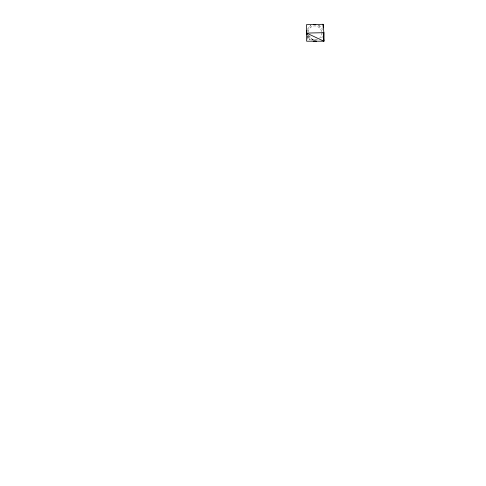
<?xml version="1.0" encoding="UTF-8"?>
<svg xmlns="http://www.w3.org/2000/svg" width="486" height="486" viewBox="0 0 486 486"><rect width="100%" height="100%" fill="white"/><g stroke="black" fill="none" stroke-linecap="round" stroke-linejoin="round"><path stroke-width="0.36" stroke-dasharray="2.43 1.82" d="M321.866 32.726L321.841 33.959A7.004 7.004 0 0 1 319.533 38.157M308.391 35.423A7.004 7.004 0 0 0 312.097 39.293L311.903 40.69L309.989 39.645L307.274 36.274A8.365 8.365 0 0 0 309.989 39.645M308.002 31.815L309.461 28.504L310.785 27.24A7.004 7.004 0 0 1 317.747 26.481L320.572 28.753L321.884 32.131M307.377 29.397L309.673 26.378A8.365 8.365 0 0 1 310.882 25.564L309.673 26.378M312.097 39.293L315.675 39.852M318.573 25.436L321.434 27.641L322.57 29.506M308.713 35.375L313.191 40.289M307.772 35.666L309.199 38.892M307.407 36.954L307.972 39.791M317.449 39.415A7.004 7.004 0 0 1 313.847 39.809M322.431 36.572A8.365 8.365 0 0 1 321.677 37.823M318.603 25.381A8.365 8.365 0 0 1 319.855 26.135"/><path stroke-width="0.73" d="M323.421 36.815L323.737 41.207L323.852 32.69L323.123 24.3L306.429 24.695L306.654 34.178A8.365 8.365 0 0 1 306.885 30.563M306.605 31.997L306.945 30.582M313.634 24.628L315.815 24.573M306.885 34.354L306.63 33.084L323.852 32.69L323.883 41.207L306.63 41.207L306.63 33.084L323.883 41.207L323.208 32.69M323.324 32.69L323.852 32.69M306.63 33.084L307.486 35.022M323.427 34.816L323.737 41.207M323.123 24.3L323.208 27.793M315.116 41.176A7.053 7.053 0 0 1 313.215 41.073M316.21 41.152L314.029 41.207A8.365 8.365 0 0 0 316.21 41.152"/></g></svg>
